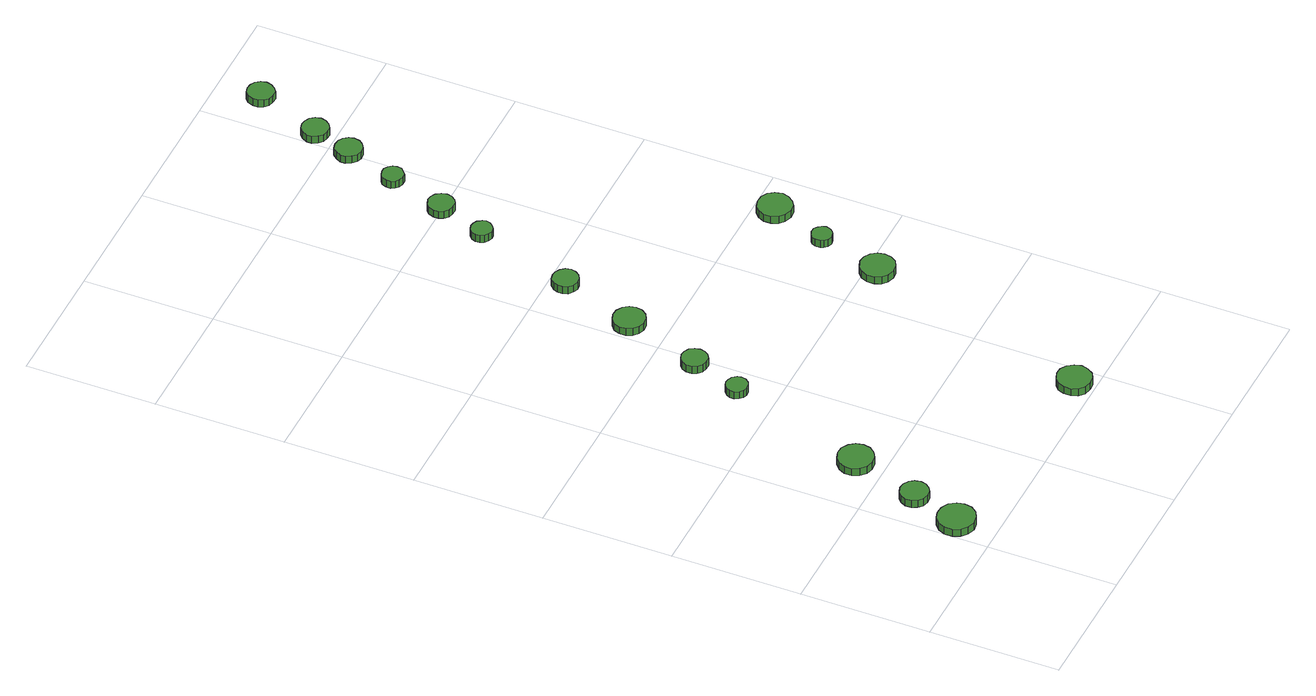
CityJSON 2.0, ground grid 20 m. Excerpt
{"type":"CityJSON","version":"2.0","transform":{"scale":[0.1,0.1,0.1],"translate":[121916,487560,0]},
"CityObjects":{
"tree1":{"type":"SolitaryVegetationObject","attributes":{"function":"something"},"geometry":[{"type":"MultiSurface","lod":"1","boundaries":[[[0,1,2,3,4,5,6,7,8,9,10,11,12,13,14]],[[15,16,17,18,19,20,21,22,23,24,25,26,27,28,29]],[[0,29,28,1]],[[1,28,27,2]],[[2,27,26,3]],[[3,26,25,4]],[[4,25,24,5]],[[5,24,23,6]],[[6,23,22,7]],[[7,22,21,8]],[[8,21,20,9]],[[9,20,19,10]],[[10,19,18,11]],[[11,18,17,12]],[[12,17,16,13]],[[13,16,15,14]],[[14,15,29,0]]]}]},
"tree2":{"type":"SolitaryVegetationObject","attributes":{"function":"something"},"geometry":[{"type":"MultiSurface","lod":"1","boundaries":[[[30,31,32,33,34,35,36,37,38,39,40,41,42,43,44]],[[45,46,47,48,49,50,51,52,53,54,55,56,57,58,59]],[[30,59,58,31]],[[31,58,57,32]],[[32,57,56,33]],[[33,56,55,34]],[[34,55,54,35]],[[35,54,53,36]],[[36,53,52,37]],[[37,52,51,38]],[[38,51,50,39]],[[39,50,49,40]],[[40,49,48,41]],[[41,48,47,42]],[[42,47,46,43]],[[43,46,45,44]],[[44,45,59,30]]]}]},
"tree3":{"type":"SolitaryVegetationObject","attributes":{"function":"something"},"geometry":[{"type":"MultiSurface","lod":"1","boundaries":[[[60,61,62,63,64,65,66,67,68,69,70,71,72,73,74]],[[75,76,77,78,79,80,81,82,83,84,85,86,87,88,89]],[[60,89,88,61]],[[61,88,87,62]],[[62,87,86,63]],[[63,86,85,64]],[[64,85,84,65]],[[65,84,83,66]],[[66,83,82,67]],[[67,82,81,68]],[[68,81,80,69]],[[69,80,79,70]],[[70,79,78,71]],[[71,78,77,72]],[[72,77,76,73]],[[73,76,75,74]],[[74,75,89,60]]]}]},
"tree4":{"type":"SolitaryVegetationObject","attributes":{"function":"something"},"geometry":[{"type":"MultiSurface","lod":"1","boundaries":[[[90,91,92,93,94,95,96,97,98,99,100,101,102,103,104]],[[105,106,107,108,109,110,111,112,113,114,115,116,117,118,119]],[[90,119,118,91]],[[91,118,117,92]],[[92,117,116,93]],[[93,116,115,94]],[[94,115,114,95]],[[95,114,113,96]],[[96,113,112,97]],[[97,112,111,98]],[[98,111,110,99]],[[99,110,109,100]],[[100,109,108,101]],[[101,108,107,102]],[[102,107,106,103]],[[103,106,105,104]],[[104,105,119,90]]]}]},
"tree5":{"type":"SolitaryVegetationObject","attributes":{"function":"something"},"geometry":[{"type":"MultiSurface","lod":"1","boundaries":[[[120,121,122,123,124,125,126,127,128,129,130,131,132,133,134]],[[135,136,137,138,139,140,141,142,143,144,145,146,147,148,149]],[[120,149,148,121]],[[121,148,147,122]],[[122,147,146,123]],[[123,146,145,124]],[[124,145,144,125]],[[125,144,143,126]],[[126,143,142,127]],[[127,142,141,128]],[[128,141,140,129]],[[129,140,139,130]],[[130,139,138,131]],[[131,138,137,132]],[[132,137,136,133]],[[133,136,135,134]],[[134,135,149,120]]]}]},
"tree6":{"type":"SolitaryVegetationObject","attributes":{"function":"something"},"geometry":[{"type":"MultiSurface","lod":"1","boundaries":[[[150,151,152,153,154,155,156,157,158,159,160,161,162,163,164]],[[165,166,167,168,169,170,171,172,173,174,175,176,177,178,179]],[[150,179,178,151]],[[151,178,177,152]],[[152,177,176,153]],[[153,176,175,154]],[[154,175,174,155]],[[155,174,173,156]],[[156,173,172,157]],[[157,172,171,158]],[[158,171,170,159]],[[159,170,169,160]],[[160,169,168,161]],[[161,168,167,162]],[[162,167,166,163]],[[163,166,165,164]],[[164,165,179,150]]]}]},
"tree7":{"type":"SolitaryVegetationObject","attributes":{"function":"something"},"geometry":[{"type":"MultiSurface","lod":"1","boundaries":[[[180,181,182,183,184,185,186,187,188,189,190,191,192,193,194]],[[195,196,197,198,199,200,201,202,203,204,205,206,207,208,209]],[[180,209,208,181]],[[181,208,207,182]],[[182,207,206,183]],[[183,206,205,184]],[[184,205,204,185]],[[185,204,203,186]],[[186,203,202,187]],[[187,202,201,188]],[[188,201,200,189]],[[189,200,199,190]],[[190,199,198,191]],[[191,198,197,192]],[[192,197,196,193]],[[193,196,195,194]],[[194,195,209,180]]]}]},
"tree8":{"type":"SolitaryVegetationObject","attributes":{"function":"something"},"geometry":[{"type":"MultiSurface","lod":"1","boundaries":[[[210,211,212,213,214,215,216,217,218,219,220,221,222,223,224]],[[225,226,227,228,229,230,231,232,233,234,235,236,237,238,239]],[[210,239,238,211]],[[211,238,237,212]],[[212,237,236,213]],[[213,236,235,214]],[[214,235,234,215]],[[215,234,233,216]],[[216,233,232,217]],[[217,232,231,218]],[[218,231,230,219]],[[219,230,229,220]],[[220,229,228,221]],[[221,228,227,222]],[[222,227,226,223]],[[223,226,225,224]],[[224,225,239,210]]]}]},
"tree9":{"type":"SolitaryVegetationObject","attributes":{"function":"something"},"geometry":[{"type":"MultiSurface","lod":"1","boundaries":[[[240,241,242,243,244,245,246,247,248,249,250,251,252,253,254]],[[255,256,257,258,259,260,261,262,263,264,265,266,267,268,269]],[[240,269,268,241]],[[241,268,267,242]],[[242,267,266,243]],[[243,266,265,244]],[[244,265,264,245]],[[245,264,263,246]],[[246,263,262,247]],[[247,262,261,248]],[[248,261,260,249]],[[249,260,259,250]],[[250,259,258,251]],[[251,258,257,252]],[[252,257,256,253]],[[253,256,255,254]],[[254,255,269,240]]]}]},
"tree10":{"type":"SolitaryVegetationObject","attributes":{"function":"something"},"geometry":[{"type":"MultiSurface","lod":"1","boundaries":[[[270,271,272,273,274,275,276,277,278,279,280,281,282,283,284]],[[285,286,287,288,289,290,291,292,293,294,295,296,297,298,299]],[[270,299,298,271]],[[271,298,297,272]],[[272,297,296,273]],[[273,296,295,274]],[[274,295,294,275]],[[275,294,293,276]],[[276,293,292,277]],[[277,292,291,278]],[[278,291,290,279]],[[279,290,289,280]],[[280,289,288,281]],[[281,288,287,282]],[[282,287,286,283]],[[283,286,285,284]],[[284,285,299,270]]]}]},
"tree11":{"type":"SolitaryVegetationObject","attributes":{"function":"something"},"geometry":[{"type":"MultiSurface","lod":"1","boundaries":[[[300,301,302,303,304,305,306,307,308,309,310,311,312,313,314]],[[315,316,317,318,319,320,321,322,323,324,325,326,327,328,329]],[[300,329,328,301]],[[301,328,327,302]],[[302,327,326,303]],[[303,326,325,304]],[[304,325,324,305]],[[305,324,323,306]],[[306,323,322,307]],[[307,322,321,308]],[[308,321,320,309]],[[309,320,319,310]],[[310,319,318,311]],[[311,318,317,312]],[[312,317,316,313]],[[313,316,315,314]],[[314,315,329,300]]]}]},
"tree12":{"type":"SolitaryVegetationObject","attributes":{"function":"something"},"geometry":[{"type":"MultiSurface","lod":"1","boundaries":[[[330,331,332,333,334,335,336,337,338,339,340,341,342,343,344]],[[345,346,347,348,349,350,351,352,353,354,355,356,357,358,359]],[[330,359,358,331]],[[331,358,357,332]],[[332,357,356,333]],[[333,356,355,334]],[[334,355,354,335]],[[335,354,353,336]],[[336,353,352,337]],[[337,352,351,338]],[[338,351,350,339]],[[339,350,349,340]],[[340,349,348,341]],[[341,348,347,342]],[[342,347,346,343]],[[343,346,345,344]],[[344,345,359,330]]]}]},
"tree13":{"type":"SolitaryVegetationObject","attributes":{"function":"something"},"geometry":[{"type":"MultiSurface","lod":"1","boundaries":[[[360,361,362,363,364,365,366,367,368,369,370,371,372,373,374]],[[375,376,377,378,379,380,381,382,383,384,385,386,387,388,389]],[[360,389,388,361]],[[361,388,387,362]],[[362,387,386,363]],[[363,386,385,364]],[[364,385,384,365]],[[365,384,383,366]],[[366,383,382,367]],[[367,382,381,368]],[[368,381,380,369]],[[369,380,379,370]],[[370,379,378,371]],[[371,378,377,372]],[[372,377,376,373]],[[373,376,375,374]],[[374,375,389,360]]]}]},
"tree14":{"type":"SolitaryVegetationObject","attributes":{"function":"something"},"geometry":[{"type":"MultiSurface","lod":"1","boundaries":[[[390,391,392,393,394,395,396,397,398,399,400,401,402,403,404]],[[405,406,407,408,409,410,411,412,413,414,415,416,417,418,419]],[[390,419,418,391]],[[391,418,417,392]],[[392,417,416,393]],[[393,416,415,394]],[[394,415,414,395]],[[395,414,413,396]],[[396,413,412,397]],[[397,412,411,398]],[[398,411,410,399]],[[399,410,409,400]],[[400,409,408,401]],[[401,408,407,402]],[[402,407,406,403]],[[403,406,405,404]],[[404,405,419,390]]]}]},
"tree15":{"type":"SolitaryVegetationObject","attributes":{"function":"something"},"geometry":[{"type":"MultiSurface","lod":"1","boundaries":[[[420,421,422,423,424,425,426,427,428,429,430,431,432,433,434]],[[435,436,437,438,439,440,441,442,443,444,445,446,447,448,449]],[[420,449,448,421]],[[421,448,447,422]],[[422,447,446,423]],[[423,446,445,424]],[[424,445,444,425]],[[425,444,443,426]],[[426,443,442,427]],[[427,442,441,428]],[[428,441,440,429]],[[429,440,439,430]],[[430,439,438,431]],[[431,438,437,432]],[[432,437,436,433]],[[433,436,435,434]],[[434,435,449,420]]]}]},
"tree16":{"type":"SolitaryVegetationObject","attributes":{"function":"something"},"geometry":[{"type":"MultiSurface","lod":"1","boundaries":[[[450,451,452,453,454,455,456,457,458,459,460,461,462,463,464]],[[465,466,467,468,469,470,471,472,473,474,475,476,477,478,479]],[[450,479,478,451]],[[451,478,477,452]],[[452,477,476,453]],[[453,476,475,454]],[[454,475,474,455]],[[455,474,473,456]],[[456,473,472,457]],[[457,472,471,458]],[[458,471,470,459]],[[459,470,469,460]],[[460,469,468,461]],[[461,468,467,462]],[[462,467,466,463]],[[463,466,465,464]],[[464,465,479,450]]]}]},
"tree17":{"type":"SolitaryVegetationObject","attributes":{"function":"something"},"geometry":[{"type":"MultiSurface","lod":"1","boundaries":[[[480,481,482,483,484,485,486,487,488,489,490,491,492,493,494]],[[495,496,497,498,499,500,501,502,503,504,505,506,507,508,509]],[[480,509,508,481]],[[481,508,507,482]],[[482,507,506,483]],[[483,506,505,484]],[[484,505,504,485]],[[485,504,503,486]],[[486,503,502,487]],[[487,502,501,488]],[[488,501,500,489]],[[489,500,499,490]],[[490,499,498,491]],[[491,498,497,492]],[[492,497,496,493]],[[493,496,495,494]],[[494,495,509,480]]]}]}
},
"vertices":[
[57,61,16],[55,72,16],[48,82,16],[37,88,16],[25,89,16],[14,86,16],[5,78,16],[0,67,16],[0,55,16],[5,44,16],[14,36,16],[25,32,16],[37,34,16],[48,40,16],[55,49,16],[55,49,3],[48,40,3],[37,34,3],[25,32,3],[14,36,3],[5,44,3],[0,55,3],[0,67,3],[5,78,3],[14,86,3],[25,89,3],[37,88,3],[48,82,3],[55,72,3],[57,61,3],
[76,137,16],[74,146,16],[69,153,16],[61,158,16],[52,159,16],[43,156,16],[37,150,16],[33,142,16],[33,133,16],[37,125,16],[43,119,16],[52,116,16],[61,117,16],[69,122,16],[74,129,16],[74,129,3],[69,122,3],[61,117,3],[52,116,3],[43,119,3],[37,125,3],[33,133,3],[33,142,3],[37,150,3],[43,156,3],[52,159,3],[61,158,3],[69,153,3],[74,146,3],[76,137,3],
[114,243,17],[112,254,17],[105,263,17],[95,269,17],[84,270,17],[73,266,17],[65,259,17],[60,249,17],[60,237,17],[65,227,17],[73,219,17],[84,216,17],[95,217,17],[105,223,17],[112,232,17],[112,232,4],[105,223,4],[95,217,4],[84,216,4],[73,219,4],[65,227,4],[60,237,4],[60,249,4],[65,259,4],[73,266,4],[84,270,4],[95,269,4],[105,263,4],[112,254,4],[114,243,4],
[178,461,15],[177,467,15],[172,473,15],[166,476,15],[159,477,15],[153,475,15],[148,470,15],[145,464,15],[145,457,15],[148,451,15],[153,446,15],[159,444,15],[166,445,15],[172,448,15],[177,454,15],[177,454,2],[172,448,2],[166,445,2],[159,444,2],[153,446,2],[148,451,2],[145,457,2],[145,464,2],[148,470,2],[153,475,2],[159,477,2],[166,476,2],[172,473,2],[177,467,2],[178,461,2],
[208,538,16],[206,546,16],[202,553,16],[194,557,16],[186,558,16],[178,555,16],[172,550,16],[169,542,16],[169,534,16],[172,527,16],[178,521,16],[186,519,16],[194,519,16],[202,524,16],[206,530,16],[206,530,3],[202,524,3],[194,519,3],[186,519,3],[178,521,3],[172,527,3],[169,534,3],[169,542,3],[172,550,3],[178,555,3],[186,558,3],[194,557,3],[202,553,3],[206,546,3],[208,538,3],
[396,31,16],[393,41,16],[387,50,16],[378,56,16],[367,57,16],[356,53,16],[348,46,16],[344,36,16],[344,25,16],[348,15,16],[356,8,16],[367,5,16],[378,6,16],[387,11,16],[393,20,16],[393,20,3],[387,11,3],[378,6,3],[367,5,3],[356,8,3],[348,15,3],[344,25,3],[344,36,3],[348,46,3],[356,53,3],[367,57,3],[378,56,3],[387,50,3],[393,41,3],[396,31,3],
[252,657,17],[250,667,17],[244,675,17],[235,680,17],[225,681,17],[216,678,17],[208,671,17],[204,662,17],[204,652,17],[208,643,17],[216,636,17],[225,633,17],[235,634,17],[244,639,17],[250,647,17],[250,647,4],[244,639,4],[235,634,4],[225,633,4],[216,636,4],[208,643,4],[204,652,4],[204,662,4],[208,671,4],[216,678,4],[225,681,4],[235,680,4],[244,675,4],[250,667,4],[252,657,4],
[290,775,16],[288,783,16],[283,789,16],[276,793,16],[268,794,16],[260,792,16],[254,786,16],[251,779,16],[251,771,16],[254,763,16],[260,758,16],[268,755,16],[276,756,16],[283,760,16],[288,767,16],[288,767,3],[283,760,3],[276,756,3],[268,755,3],[260,758,3],[254,763,3],[251,771,3],[251,779,3],[254,786,3],[260,792,3],[268,794,3],[276,793,3],[283,789,3],[288,783,3],[290,775,3],
[501,383,16],[499,393,16],[493,402,16],[483,408,16],[473,409,16],[462,405,16],[454,398,16],[450,388,16],[450,377,16],[454,367,16],[462,360,16],[473,357,16],[483,358,16],[493,363,16],[499,372,16],[499,372,3],[493,363,3],[483,358,3],[473,357,3],[462,360,3],[454,367,3],[450,377,3],[450,388,3],[454,398,3],[462,405,3],[473,409,3],[483,408,3],[493,402,3],[499,393,3],[501,383,3],
[337,927,15],[335,933,15],[331,939,15],[325,942,15],[319,943,15],[312,941,15],[307,936,15],[304,930,15],[304,923,15],[307,917,15],[312,913,15],[319,910,15],[325,911,15],[331,915,15],[335,920,15],[335,920,2],[331,915,2],[325,911,2],[319,910,2],[312,913,2],[307,917,2],[304,923,2],[304,930,2],[307,936,2],[312,941,2],[319,943,2],[325,942,2],[331,939,2],[335,933,2],[337,927,2],
[366,1001,16],[364,1009,16],[359,1016,16],[352,1020,16],[344,1021,16],[336,1018,16],[330,1013,16],[327,1005,16],[327,997,16],[330,990,16],[336,984,16],[344,982,16],[352,982,16],[359,986,16],[364,993,16],[364,993,3],[359,986,3],[352,982,3],[344,982,3],[336,984,3],[330,990,3],[327,997,3],[327,1005,3],[330,1013,3],[336,1018,3],[344,1021,3],[352,1020,3],[359,1016,3],[364,1009,3],[366,1001,3],
[522,483,15],[520,489,15],[516,494,15],[511,498,15],[504,498,15],[498,496,15],[493,492,15],[491,486,15],[491,479,15],[493,474,15],[498,469,15],[504,467,15],[511,468,15],[516,471,15],[520,476,15],[520,476,2],[516,471,2],[511,468,2],[504,467,2],[498,469,2],[493,474,2],[491,479,2],[491,486,2],[493,492,2],[498,496,2],[504,498,2],[511,498,2],[516,494,2],[520,489,2],[522,483,2],
[391,1089,16],[390,1096,16],[385,1101,16],[380,1105,16],[373,1105,16],[366,1103,16],[361,1099,16],[358,1092,16],[358,1085,16],[361,1079,16],[366,1075,16],[373,1073,16],[380,1073,16],[385,1077,16],[390,1082,16],[390,1082,3],[385,1077,3],[380,1073,3],[373,1073,3],[366,1075,3],[361,1079,3],[358,1085,3],[358,1092,3],[361,1099,3],[366,1103,3],[373,1105,3],[380,1105,3],[385,1101,3],[390,1096,3],[391,1089,3],
[561,568,16],[558,579,16],[552,588,16],[543,593,16],[532,594,16],[521,591,16],[513,584,16],[509,574,16],[509,563,16],[513,553,16],[521,546,16],[532,542,16],[543,543,16],[552,549,16],[558,558,16],[558,558,3],[552,549,3],[543,543,3],[532,542,3],[521,546,3],[513,553,3],[509,563,3],[509,574,3],[513,584,3],[521,591,3],[532,594,3],[543,593,3],[552,588,3],[558,579,3],[561,568,3],
[421,1169,17],[419,1177,17],[414,1184,17],[407,1188,17],[398,1189,17],[390,1187,17],[384,1181,17],[380,1173,17],[380,1165,17],[384,1157,17],[390,1151,17],[398,1148,17],[407,1149,17],[414,1154,17],[419,1160,17],[419,1160,4],[414,1154,4],[407,1149,4],[398,1148,4],[390,1151,4],[384,1157,4],[380,1165,4],[380,1173,4],[384,1181,4],[390,1187,4],[398,1189,4],[407,1188,4],[414,1184,4],[419,1177,4],[421,1169,4],
[442,1230,16],[440,1238,16],[435,1245,16],[427,1249,16],[419,1250,16],[411,1248,16],[405,1242,16],[401,1234,16],[401,1226,16],[405,1218,16],[411,1212,16],[419,1210,16],[427,1210,16],[435,1215,16],[440,1222,16],[440,1222,3],[435,1215,3],[427,1210,3],[419,1210,3],[411,1212,3],[405,1218,3],[401,1226,3],[401,1234,3],[405,1242,3],[411,1248,3],[419,1250,3],[427,1249,3],[435,1245,3],[440,1238,3],[442,1230,3],
[479,1331,18],[477,1339,18],[472,1346,18],[465,1350,18],[456,1351,18],[448,1349,18],[442,1343,18],[439,1335,18],[439,1327,18],[442,1319,18],[448,1313,18],[456,1311,18],[465,1311,18],[472,1316,18],[477,1323,18],[477,1323,5],[472,1316,5],[465,1311,5],[456,1311,5],[448,1313,5],[442,1319,5],[439,1327,5],[439,1335,5],[442,1343,5],[448,1349,5],[456,1351,5],[465,1350,5],[472,1346,5],[477,1339,5],[479,1331,5]
]}
